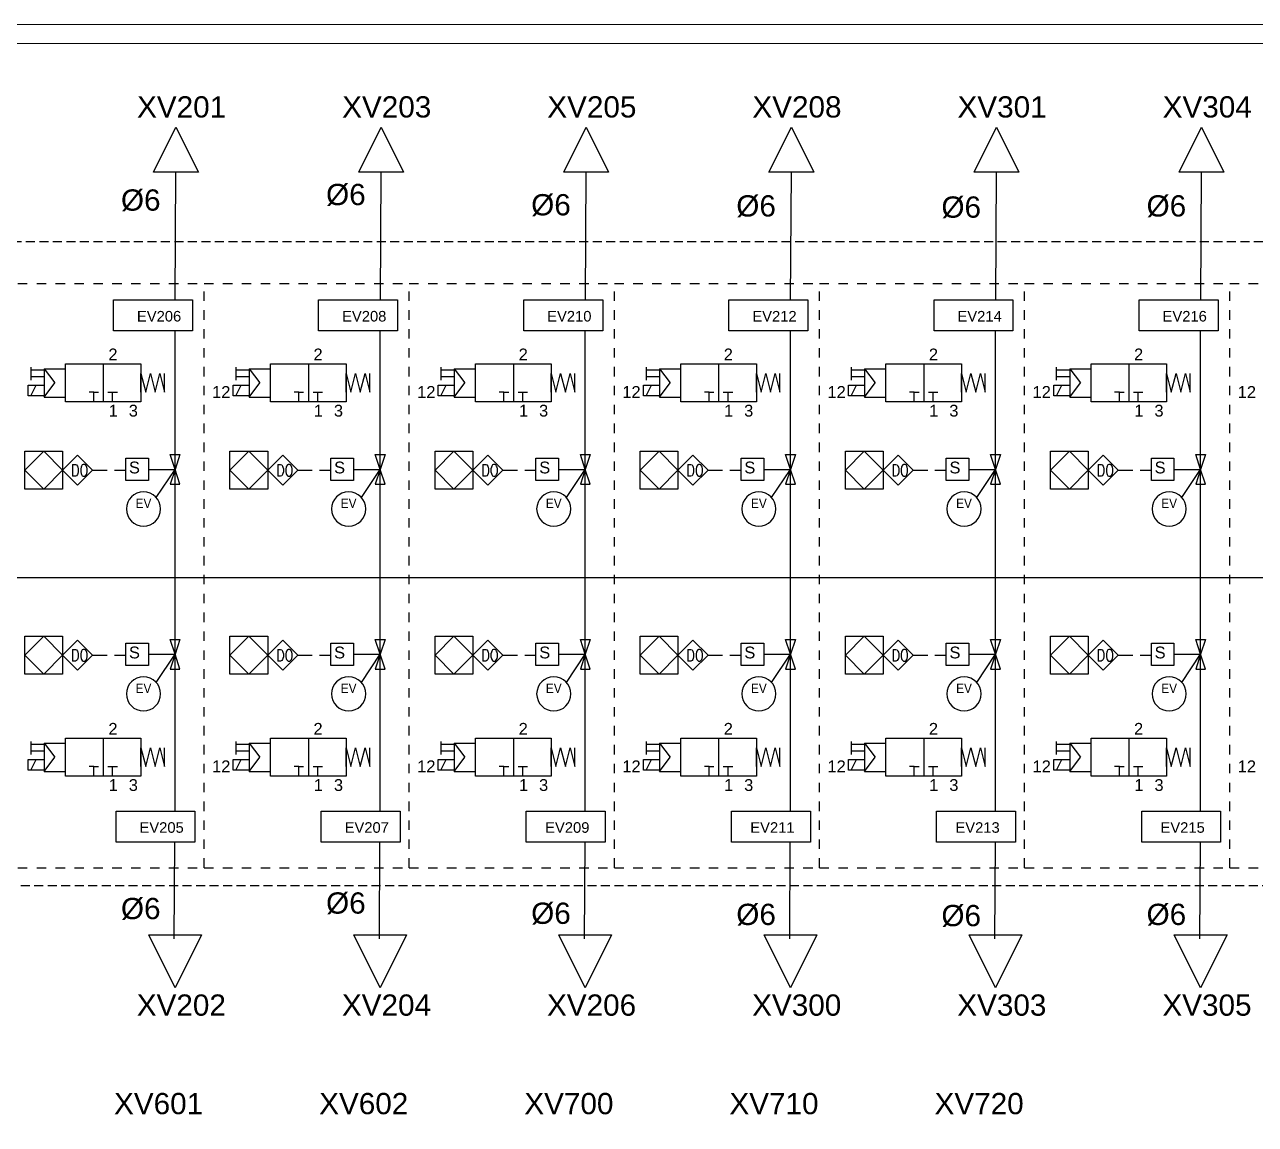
# Model space of a CAD drawing. Header units: millimetres. Extents: x 256 to 2599, y 626 to 1192.
# Drawn here: x 2016 to 2276.6, y 927.2 to 1160 of the extents above; entities that cross this region are included whole.
import ezdxf
from ezdxf.enums import TextEntityAlignment as Align

# ---------------------------------------------------------------- set-up
doc = ezdxf.new("R2010")
doc.units = ezdxf.units.MM
for name, pattern in [('AM_ISO08W050', [18, 12, -1.5, 3, -1.5]), ('DASHEDTHIN0', [4, 2, -2]), ('HIDDEN', [9.525, 6.35, -3.175])]:
    doc.linetypes.add(name, pattern=pattern)
doc.layers.add('-Aria', color=7, linetype='Continuous', lineweight=30)
for name, color, linetype in [('10', 1, 'AM_ISO08W050'), ('Aria compressa', 140, 'Continuous'), ('Tag', 7, 'Continuous')]:
    doc.layers.add(name, color=color, linetype=linetype)
doc.styles.add('ARIAL_090', font='arial.ttf', dxfattribs={"width": 0.9})
doc.styles.add('PNP_LTYPE', font='txt.shx')
doc.styles.add('SIMPLEX', font='SIMPLEX', dxfattribs={"width": 0.8})
doc.styles.get("Standard").update_dxf_attribs({"font": 'arial.ttf'})
doc.linetypes.add('ISO-GENERAL', pattern='A,5,["/",PNP_LTYPE,S=1.5,R=0,X=0,Y=-0.75],-0.0001', length=5.0001)

# ---------------------------------------------------------------- blocks, each defined once
blk = doc.blocks.new('h3083')
for p, q in [((0, 8), (8, 8)), ((0, 0), (0, 8)), ((8, 8), (8, 0)), ((8, 0), (0, 0))]:
    blk.add_line(p, q)
blk = doc.blocks.new('*U27')
at = {"color": 0, "linetype": 'ByBlock', "lineweight": -2}
for start, end in [(0, 180), (180, 0)]:
    blk.add_arc((0, 0), 5, start, end, dxfattribs=at)
at = {"color": 0, "linetype": 'ByBlock', "lineweight": -2, "width": 0.9}
for tag, p in [('#(TargetObject.Type)', (0, 1.65)), ('#(TargetObject.LoopNumber)', (0, -1.65))]:
    blk.add_attdef(tag, text='', height=2.5, dxfattribs=at).set_placement(p, align=Align.MIDDLE_CENTER)
blk = doc.blocks.new('h3090')
for p, q in [((5.656854, 5.656854), (0, 0)), ((11.313708, 0), (5.656854, 5.656854)), ((0, 0), (5.656854, -5.656854)), ((5.656854, -5.656854), (11.313708, 0))]:
    blk.add_line(p, q)
blk = doc.blocks.new('do')
at = {"layer": 'Tag', "xscale": 0.5625, "yscale": 0.5625, "zscale": 0.5625}
blk.add_blockref('h3090', (1762.23, 791.36), dxfattribs=at)
blk.add_attdef('TEXT', (1763.61, 790.42), '', height=1.93)
blk = doc.blocks.new('*U28')
at = {"color": 0, "linetype": 'ByBlock', "lineweight": -2}
for start, end in [(0, 180), (180, 0)]:
    blk.add_arc((0, 0), 5, start, end, dxfattribs=at)
at = {"color": 0, "linetype": 'ByBlock', "lineweight": -2, "width": 0.9}
for tag, p in [('#(TargetObject.Type)', (0, 1.65)), ('#(TargetObject.LoopNumber)', (0, -1.65))]:
    blk.add_attdef(tag, text='', height=2.5, dxfattribs=at).set_placement(p, align=Align.MIDDLE_CENTER)
blk = doc.blocks.new('h5010')
for p, q in [((-4, -2), (-4, 2)), ((0, 1), (-4, 1)), ((0, -1), (-4, -1))]:
    blk.add_line(p, q)
blk = doc.blocks.new('h5100')
for p, q in [((-6, -2), (-6, 2)), ((-6, 2), (0, 2)), ((-5, -2), (-3, 2)), ((0, -2), (-6, -2))]:
    blk.add_line(p, q)
blk = doc.blocks.new('h5081')
at = {"linetype": 'Continuous'}
blk.add_lwpolyline([(0, -2), (0, 2), (1, -2), (2, 2), (3, -2), (4, 2), (5, -2), (5, 2)], dxfattribs=at)
blk = doc.blocks.new('h7v32a')
for p, q in [((4, 2), (3, 2)), ((4, 0), (4, 2)), ((4, 2), (4, 2)), ((4, 2), (4, 2)), ((4, 2), (5, 2)), ((4, 2), (4, 2)), ((4, 2), (4, 2)), ((4, 0), (4, 2)), ((8, 2), (8, 2)), ((8, 0), (8, 2))]:
    blk.add_line(p, q)
at = {"linetype": 'Continuous'}
blk.add_line((7, 2), (9, 2), dxfattribs=at)
blk.add_lwpolyline([(-2, 0), (-2, 8), (14, 8), (14, 0)], close=True)
for points in [[(0, 8, 0, 1, 0), (0, 6, 0, 0, 0), (0, 0, 0, 0, 0)], [(12, 0, 0, 1, 0), (11.092019, 1.782013, 0, 0, 0), (8, 8, 0, 0, 0)]]:
    blk.add_lwpolyline(points, format="xyseb")
blk.add_lwpolyline([(6, 8), (6, 0)])

msp = doc.modelspace()

# ---------------------------------------------------------------- linework, layer by layer
at = {"layer": '-Aria'}
for points in [[(2046.81, 1068.95), (2048.9, 1068.95), (2047.85, 1065.81)], [(2090.24, 1068.95), (2092.33, 1068.95), (2091.29, 1065.81)], [(2133.68, 1068.95), (2135.77, 1068.95), (2134.73, 1065.81)], [(2177.12, 1068.95), (2179.21, 1068.95), (2178.16, 1065.81)], [(2220.55, 1068.95), (2222.64, 1068.95), (2221.6, 1065.81)], [(2263.99, 1068.95), (2266.08, 1068.95), (2265.03, 1065.81)], [(2046.81, 1062.67), (2048.9, 1062.67), (2047.85, 1065.81)], [(2090.24, 1062.67), (2092.33, 1062.67), (2091.29, 1065.81)], [(2133.68, 1062.67), (2135.77, 1062.67), (2134.73, 1065.81)], [(2177.12, 1062.67), (2179.21, 1062.67), (2178.16, 1065.81)], [(2220.55, 1062.67), (2222.64, 1062.67), (2221.6, 1065.81)], [(2263.99, 1062.67), (2266.08, 1062.67), (2265.03, 1065.81)], [(2046.81, 1029.79), (2048.9, 1029.79), (2047.85, 1026.66)], [(2090.24, 1029.79), (2092.33, 1029.79), (2091.29, 1026.66)], [(2133.68, 1029.79), (2135.77, 1029.79), (2134.73, 1026.66)], [(2177.12, 1029.79), (2179.21, 1029.79), (2178.16, 1026.66)], [(2220.55, 1029.79), (2222.64, 1029.79), (2221.6, 1026.66)], [(2263.99, 1029.79), (2266.08, 1029.79), (2265.03, 1026.66)], [(2046.81, 1023.52), (2048.9, 1023.52), (2047.85, 1026.66)], [(2090.24, 1023.52), (2092.33, 1023.52), (2091.29, 1026.66)], [(2133.68, 1023.52), (2135.77, 1023.52), (2134.73, 1026.66)], [(2177.12, 1023.52), (2179.21, 1023.52), (2178.16, 1026.66)], [(2220.55, 1023.52), (2222.64, 1023.52), (2221.6, 1026.66)], [(2263.99, 1023.52), (2266.08, 1023.52), (2265.03, 1026.66)]]:
    msp.add_lwpolyline(points, close=True, dxfattribs=at)
at = {"lineweight": 20}
for points in [[(1757.73, 625.96), (1757.73, 1159.96), (2598.73, 1159.96), (2598.73, 625.96)], [(1772.35, 629.96), (1772.35, 1155.96), (2594.73, 1155.96), (2594.73, 629.96)]]:
    msp.add_lwpolyline(points, close=True, dxfattribs=at)
for points in [[(2048.05, 1138.26), (2052.79, 1128.75), (2043.3, 1128.75)], [(2091.48, 1138.26), (2096.23, 1128.75), (2086.74, 1128.75)], [(2134.92, 1138.26), (2139.66, 1128.75), (2130.17, 1128.75)], [(2178.36, 1138.26), (2183.1, 1128.75), (2173.61, 1128.75)], [(2221.79, 1138.26), (2226.54, 1128.75), (2217.05, 1128.75)], [(2265.23, 1138.26), (2269.97, 1128.75), (2260.48, 1128.75)], [(2047.85, 956.05), (2042.27, 967.25), (2053.44, 967.25)], [(2091.29, 956.05), (2085.7, 967.25), (2096.88, 967.25)], [(2134.73, 956.05), (2129.14, 967.25), (2140.31, 967.25)], [(2178.16, 956.05), (2172.58, 967.25), (2183.75, 967.25)], [(2221.6, 956.05), (2216.01, 967.25), (2227.19, 967.25)], [(2265.03, 956.05), (2259.45, 967.25), (2270.62, 967.25)]]:
    msp.add_lwpolyline(points, close=True)
at = {"layer": '10', "color": 0, "linetype": 'HIDDEN', "ltscale": 0.3}
msp.add_lwpolyline([(1876.27, 977.63), (1876.27, 1114.05), (2585.72, 1114.05), (2585.72, 977.63)], close=True, dxfattribs=at)
at = {"layer": 'Aria compressa', "linetype": 'ISO-GENERAL'}
for p, q in [((2047.89, 1101.69), (2048.05, 1128.75)), ((2091.33, 1101.69), (2091.48, 1128.75)), ((2134.76, 1101.69), (2134.92, 1128.75)), ((2178.2, 1101.69), (2178.36, 1128.75)), ((2221.64, 1101.69), (2221.79, 1128.75)), ((2265.07, 1101.69), (2265.23, 1128.75)), ((2047.85, 1042.82), (2047.85, 1095.16)), ((2091.29, 1042.82), (2091.29, 1095.16)), ((2134.73, 1042.82), (2134.73, 1095.16)), ((2178.16, 1042.82), (2178.16, 1095.16)), ((2221.6, 1042.82), (2221.6, 1095.16)), ((2265.03, 1042.82), (2265.03, 1095.16)), ((2569.09, 1042.82), (1903.97, 1042.82)), ((2047.85, 993.47), (2047.85, 1042.82)), ((2091.29, 993.47), (2091.29, 1042.82)), ((2134.73, 993.47), (2134.73, 1042.82)), ((2178.16, 993.47), (2178.16, 1042.82)), ((2221.6, 993.47), (2221.6, 1042.82)), ((2265.03, 993.47), (2265.03, 1042.82)), ((2047.7, 966.41), (2047.82, 986.93)), ((2091.13, 966.41), (2091.25, 986.93)), ((2134.57, 966.41), (2134.69, 986.93)), ((2178.01, 966.41), (2178.12, 986.93)), ((2221.44, 966.41), (2221.56, 986.93)), ((2264.88, 966.41), (2265, 986.93))]:
    msp.add_line(p, q, dxfattribs=at)
at = {"layer": 'Tag', "linetype": 'DASHEDTHIN0'}
for p, q in [((2010.57, 1105.17), (2054, 1105.17)), ((2054, 981.49), (2054, 1105.17)), ((2054, 1105.17), (2097.44, 1105.17)), ((2097.44, 981.49), (2097.44, 1105.17)), ((2097.44, 1105.17), (2140.88, 1105.17)), ((2140.88, 1105.17), (2184.31, 1105.17)), ((2140.88, 981.49), (2140.88, 1105.17)), ((2184.31, 1105.17), (2227.75, 1105.17)), ((2184.31, 981.49), (2184.31, 1105.17)), ((2227.75, 981.49), (2227.75, 1105.17)), ((2227.75, 1105.17), (2271.18, 1105.17)), ((2271.18, 981.49), (2271.18, 1105.17)), ((2271.18, 1105.17), (2314.62, 1105.17)), ((2010.57, 981.49), (2054, 981.49)), ((2054, 981.49), (2097.44, 981.49)), ((2097.44, 981.49), (2140.88, 981.49)), ((2140.88, 981.49), (2184.31, 981.49)), ((2184.31, 981.49), (2227.75, 981.49)), ((2227.75, 981.49), (2271.18, 981.49)), ((2271.18, 981.49), (2314.62, 981.49))]:
    msp.add_line(p, q, dxfattribs=at)
at = {"layer": 'Tag'}
for p, q in [((2020.12, 1087.13), (2024.64, 1087.13)), ((2020.12, 1087.13), (2022.38, 1084.13)), ((2020.12, 1087.13), (2020.12, 1081.12)), ((2063.55, 1087.13), (2068.08, 1087.13)), ((2063.55, 1087.13), (2065.82, 1084.13)), ((2063.55, 1087.13), (2063.55, 1081.12)), ((2106.99, 1087.13), (2111.51, 1087.13)), ((2106.99, 1087.13), (2109.25, 1084.13)), ((2106.99, 1087.13), (2106.99, 1081.12)), ((2150.43, 1087.13), (2154.95, 1087.13)), ((2150.43, 1087.13), (2152.69, 1084.13)), ((2150.43, 1087.13), (2150.43, 1081.12)), ((2193.86, 1087.13), (2198.39, 1087.13)), ((2193.86, 1087.13), (2196.13, 1084.13)), ((2193.86, 1087.13), (2193.86, 1081.12)), ((2237.3, 1087.13), (2241.82, 1087.13)), ((2237.3, 1087.13), (2239.56, 1084.13)), ((2237.3, 1087.13), (2237.3, 1081.12)), ((2020.12, 1081.12), (2022.38, 1084.13)), ((2063.55, 1081.12), (2065.82, 1084.13)), ((2106.99, 1081.12), (2109.25, 1084.13)), ((2150.43, 1081.12), (2152.69, 1084.13)), ((2193.86, 1081.12), (2196.13, 1084.13)), ((2237.3, 1081.12), (2239.56, 1084.13)), ((2020.12, 1081.12), (2024.64, 1081.12)), ((2063.55, 1081.12), (2068.08, 1081.12)), ((2106.99, 1081.12), (2111.51, 1081.12)), ((2150.43, 1081.12), (2154.95, 1081.12)), ((2193.86, 1081.12), (2198.39, 1081.12)), ((2237.3, 1081.12), (2241.82, 1081.12)), ((2016.04, 1065.64), (2020.04, 1069.64)), ((2020.04, 1069.64), (2024.04, 1065.64)), ((2059.48, 1065.64), (2063.48, 1069.64)), ((2063.48, 1069.64), (2067.48, 1065.64)), ((2102.92, 1065.64), (2106.92, 1069.64)), ((2106.92, 1069.64), (2110.92, 1065.64)), ((2146.35, 1065.64), (2150.35, 1069.64)), ((2150.35, 1069.64), (2154.35, 1065.64)), ((2189.79, 1065.64), (2193.79, 1069.64)), ((2193.79, 1069.64), (2197.79, 1065.64)), ((2233.23, 1065.64), (2237.23, 1069.64)), ((2237.23, 1069.64), (2241.23, 1065.64)), ((2020.04, 1061.64), (2016.04, 1065.64)), ((2024.04, 1065.64), (2020.04, 1061.64)), ((2030.41, 1065.64), (2033.48, 1065.64)), ((2035.02, 1065.64), (2037.41, 1065.64)), ((2042.2, 1065.81), (2047.85, 1065.81)), ((2043.87, 1059.87), (2047.85, 1065.81)), ((2063.48, 1061.64), (2059.48, 1065.64)), ((2067.48, 1065.64), (2063.48, 1061.64)), ((2073.84, 1065.64), (2076.92, 1065.64)), ((2078.46, 1065.64), (2080.84, 1065.64)), ((2085.64, 1065.81), (2091.29, 1065.81)), ((2087.31, 1059.87), (2091.29, 1065.81)), ((2106.92, 1061.64), (2102.92, 1065.64)), ((2110.92, 1065.64), (2106.92, 1061.64)), ((2117.28, 1065.64), (2120.36, 1065.64)), ((2121.89, 1065.64), (2124.28, 1065.64)), ((2129.07, 1065.81), (2134.73, 1065.81)), ((2130.74, 1059.87), (2134.73, 1065.81)), ((2150.35, 1061.64), (2146.35, 1065.64)), ((2154.35, 1065.64), (2150.35, 1061.64)), ((2160.72, 1065.64), (2163.79, 1065.64)), ((2165.33, 1065.64), (2167.72, 1065.64)), ((2172.51, 1065.81), (2178.16, 1065.81)), ((2174.18, 1059.87), (2178.16, 1065.81)), ((2193.79, 1061.64), (2189.79, 1065.64)), ((2197.79, 1065.64), (2193.79, 1061.64)), ((2204.15, 1065.64), (2207.23, 1065.64)), ((2208.77, 1065.64), (2211.15, 1065.64)), ((2215.95, 1065.81), (2221.6, 1065.81)), ((2217.61, 1059.87), (2221.6, 1065.81)), ((2237.23, 1061.64), (2233.23, 1065.64)), ((2241.23, 1065.64), (2237.23, 1061.64)), ((2247.59, 1065.64), (2250.67, 1065.64)), ((2252.2, 1065.64), (2254.59, 1065.64)), ((2259.38, 1065.81), (2265.03, 1065.81)), ((2261.05, 1059.87), (2265.03, 1065.81)), ((2016.04, 1026.48), (2020.04, 1030.48)), ((2020.04, 1030.48), (2024.04, 1026.48)), ((2059.48, 1026.48), (2063.48, 1030.48)), ((2063.48, 1030.48), (2067.48, 1026.48)), ((2102.92, 1026.48), (2106.92, 1030.48)), ((2106.92, 1030.48), (2110.92, 1026.48)), ((2146.35, 1026.48), (2150.35, 1030.48)), ((2150.35, 1030.48), (2154.35, 1026.48)), ((2189.79, 1026.48), (2193.79, 1030.48)), ((2193.79, 1030.48), (2197.79, 1026.48)), ((2233.23, 1026.48), (2237.23, 1030.48)), ((2237.23, 1030.48), (2241.23, 1026.48)), ((2020.04, 1022.48), (2016.04, 1026.48)), ((2024.04, 1026.48), (2020.04, 1022.48)), ((2030.41, 1026.48), (2033.48, 1026.48)), ((2035.02, 1026.48), (2037.41, 1026.48)), ((2042.2, 1026.66), (2047.85, 1026.66)), ((2043.87, 1020.71), (2047.85, 1026.66)), ((2063.48, 1022.48), (2059.48, 1026.48)), ((2067.48, 1026.48), (2063.48, 1022.48)), ((2073.84, 1026.48), (2076.92, 1026.48)), ((2078.46, 1026.48), (2080.84, 1026.48)), ((2085.64, 1026.66), (2091.29, 1026.66)), ((2087.31, 1020.71), (2091.29, 1026.66)), ((2106.92, 1022.48), (2102.92, 1026.48)), ((2110.92, 1026.48), (2106.92, 1022.48)), ((2117.28, 1026.48), (2120.36, 1026.48)), ((2121.89, 1026.48), (2124.28, 1026.48)), ((2129.07, 1026.66), (2134.73, 1026.66)), ((2130.74, 1020.71), (2134.73, 1026.66)), ((2150.35, 1022.48), (2146.35, 1026.48)), ((2154.35, 1026.48), (2150.35, 1022.48)), ((2160.72, 1026.48), (2163.79, 1026.48)), ((2165.33, 1026.48), (2167.72, 1026.48)), ((2172.51, 1026.66), (2178.16, 1026.66)), ((2174.18, 1020.71), (2178.16, 1026.66)), ((2193.79, 1022.48), (2189.79, 1026.48)), ((2197.79, 1026.48), (2193.79, 1022.48)), ((2204.15, 1026.48), (2207.23, 1026.48)), ((2208.77, 1026.48), (2211.15, 1026.48)), ((2215.95, 1026.66), (2221.6, 1026.66)), ((2217.61, 1020.71), (2221.6, 1026.66)), ((2237.23, 1022.48), (2233.23, 1026.48)), ((2241.23, 1026.48), (2237.23, 1022.48)), ((2247.59, 1026.48), (2250.67, 1026.48)), ((2252.2, 1026.48), (2254.59, 1026.48)), ((2259.38, 1026.66), (2265.03, 1026.66)), ((2261.05, 1020.71), (2265.03, 1026.66)), ((2020.12, 1007.88), (2024.64, 1007.88)), ((2020.12, 1007.88), (2022.38, 1004.88)), ((2020.12, 1007.88), (2020.12, 1001.87)), ((2063.55, 1007.88), (2068.08, 1007.88)), ((2063.55, 1007.88), (2065.82, 1004.88)), ((2063.55, 1007.88), (2063.55, 1001.87)), ((2106.99, 1007.88), (2111.51, 1007.88)), ((2106.99, 1007.88), (2109.25, 1004.88)), ((2106.99, 1007.88), (2106.99, 1001.87)), ((2150.43, 1007.88), (2154.95, 1007.88)), ((2150.43, 1007.88), (2152.69, 1004.88)), ((2150.43, 1007.88), (2150.43, 1001.87)), ((2193.86, 1007.88), (2198.39, 1007.88)), ((2193.86, 1007.88), (2196.13, 1004.88)), ((2193.86, 1007.88), (2193.86, 1001.87)), ((2237.3, 1007.88), (2241.82, 1007.88)), ((2237.3, 1007.88), (2239.56, 1004.88)), ((2237.3, 1007.88), (2237.3, 1001.87)), ((2020.12, 1001.87), (2022.38, 1004.88)), ((2063.55, 1001.87), (2065.82, 1004.88)), ((2106.99, 1001.87), (2109.25, 1004.88)), ((2150.43, 1001.87), (2152.69, 1004.88)), ((2193.86, 1001.87), (2196.13, 1004.88)), ((2237.3, 1001.87), (2239.56, 1004.88)), ((2020.12, 1001.87), (2024.64, 1001.87)), ((2063.55, 1001.87), (2068.08, 1001.87)), ((2106.99, 1001.87), (2111.51, 1001.87)), ((2150.43, 1001.87), (2154.95, 1001.87)), ((2193.86, 1001.87), (2198.39, 1001.87)), ((2237.3, 1001.87), (2241.82, 1001.87))]:
    msp.add_line(p, q, dxfattribs=at)
for points in [[(2034.82, 1101.69), (2051.53, 1101.69), (2051.53, 1095.16), (2034.82, 1095.16)], [(2078.26, 1101.69), (2094.97, 1101.69), (2094.97, 1095.16), (2078.26, 1095.16)], [(2121.69, 1101.69), (2138.41, 1101.69), (2138.41, 1095.16), (2121.69, 1095.16)], [(2165.13, 1101.69), (2181.84, 1101.69), (2181.84, 1095.16), (2165.13, 1095.16)], [(2208.57, 1101.69), (2225.28, 1101.69), (2225.28, 1095.16), (2208.57, 1095.16)], [(2252, 1101.69), (2268.71, 1101.69), (2268.71, 1095.16), (2252, 1095.16)], [(2037.41, 1068.19), (2042.2, 1068.19), (2042.2, 1063.43), (2037.41, 1063.43)], [(2080.84, 1068.19), (2085.64, 1068.19), (2085.64, 1063.43), (2080.84, 1063.43)], [(2124.28, 1068.19), (2129.07, 1068.19), (2129.07, 1063.43), (2124.28, 1063.43)], [(2167.72, 1068.19), (2172.51, 1068.19), (2172.51, 1063.43), (2167.72, 1063.43)], [(2211.15, 1068.19), (2215.95, 1068.19), (2215.95, 1063.43), (2211.15, 1063.43)], [(2254.59, 1068.19), (2259.38, 1068.19), (2259.38, 1063.43), (2254.59, 1063.43)], [(2037.41, 1029.04), (2042.2, 1029.04), (2042.2, 1024.28), (2037.41, 1024.28)], [(2080.84, 1029.04), (2085.64, 1029.04), (2085.64, 1024.28), (2080.84, 1024.28)], [(2124.28, 1029.04), (2129.07, 1029.04), (2129.07, 1024.28), (2124.28, 1024.28)], [(2167.72, 1029.04), (2172.51, 1029.04), (2172.51, 1024.28), (2167.72, 1024.28)], [(2211.15, 1029.04), (2215.95, 1029.04), (2215.95, 1024.28), (2211.15, 1024.28)], [(2254.59, 1029.04), (2259.38, 1029.04), (2259.38, 1024.28), (2254.59, 1024.28)], [(2035.36, 993.47), (2052.07, 993.47), (2052.07, 986.93), (2035.36, 986.93)], [(2078.8, 993.47), (2095.51, 993.47), (2095.51, 986.93), (2078.8, 986.93)], [(2122.23, 993.47), (2138.95, 993.47), (2138.95, 986.93), (2122.23, 986.93)], [(2165.67, 993.47), (2182.38, 993.47), (2182.38, 986.93), (2165.67, 986.93)], [(2209.11, 993.47), (2225.82, 993.47), (2225.82, 986.93), (2209.11, 986.93)], [(2252.54, 993.47), (2269.26, 993.47), (2269.26, 986.93), (2252.54, 986.93)]]:
    msp.add_lwpolyline(points, close=True, dxfattribs=at)

# ---------------------------------------------------------------- block references
for name, p, xscale, yscale, zscale in [('h5010', (2020.12, 1086.1), 0.6910935187972441, 0.6910935187972441, 0.6910935187972441), ('h5010', (2063.55, 1086.1), 0.6910935187972441, 0.6910935187972441, 0.6910935187972441), ('h5010', (2106.99, 1086.1), 0.6910935187972441, 0.6910935187972441, 0.6910935187972441), ('h5010', (2150.43, 1086.1), 0.6910935187972441, 0.6910935187972441, 0.6910935187972441), ('h5010', (2193.86, 1086.1), 0.6910935187972441, 0.6910935187972441, 0.6910935187972441), ('h5010', (2237.3, 1086.1), 0.6910935187972441, 0.6910935187972441, 0.6910935187972441), ('h5100', (2020.12, 1082.53), 0.5644755883135238, 0.5644755883135238, 0.5644755883135238), ('h5100', (2063.55, 1082.53), 0.5644755883135238, 0.5644755883135238, 0.5644755883135238), ('h5100', (2106.99, 1082.53), 0.5644755883135238, 0.5644755883135238, 0.5644755883135238), ('h5100', (2150.43, 1082.53), 0.5644755883135238, 0.5644755883135238, 0.5644755883135238), ('h5100', (2193.86, 1082.53), 0.5644755883135238, 0.5644755883135238, 0.5644755883135238), ('h5100', (2237.3, 1082.53), 0.5644755883135238, 0.5644755883135238, 0.5644755883135238), ('h5010', (2020.12, 1006.85), 0.6910935187972441, 0.6910935187972441, 0.6910935187972441), ('h5010', (2063.55, 1006.85), 0.6910935187972441, 0.6910935187972441, 0.6910935187972441), ('h5010', (2106.99, 1006.85), 0.6910935187972441, 0.6910935187972441, 0.6910935187972441), ('h5010', (2150.43, 1006.85), 0.6910935187972441, 0.6910935187972441, 0.6910935187972441), ('h5010', (2193.86, 1006.85), 0.6910935187972441, 0.6910935187972441, 0.6910935187972441), ('h5010', (2237.3, 1006.85), 0.6910935187972441, 0.6910935187972441, 0.6910935187972441), ('h5100', (2020.12, 1003.28), 0.5644755883135238, 0.5644755883135238, 0.5644755883135238), ('h5100', (2063.55, 1003.28), 0.5644755883135238, 0.5644755883135238, 0.5644755883135238), ('h5100', (2106.99, 1003.28), 0.5644755883135238, 0.5644755883135238, 0.5644755883135238), ('h5100', (2150.43, 1003.28), 0.5644755883135238, 0.5644755883135238, 0.5644755883135238), ('h5100', (2193.86, 1003.28), 0.5644755883135238, 0.5644755883135238, 0.5644755883135238), ('h5100', (2237.3, 1003.28), 0.5644755883135238, 0.5644755883135238, 0.5644755883135238)]:
    msp.add_blockref(name, p, dxfattribs=dict(at, xscale=xscale, yscale=yscale, zscale=zscale))
for name, p in [('h7v32a', (2026.64, 1080.13)), ('h7v32a', (2070.08, 1080.13)), ('h7v32a', (2113.51, 1080.13)), ('h7v32a', (2156.95, 1080.13)), ('h7v32a', (2200.39, 1080.13)), ('h7v32a', (2243.82, 1080.13)), ('h5081', (2040.64, 1084.13)), ('h5081', (2084.08, 1084.13)), ('h5081', (2127.51, 1084.13)), ('h5081', (2170.95, 1084.13)), ('h5081', (2214.39, 1084.13)), ('h5081', (2257.82, 1084.13)), ('h3083', (2016.04, 1061.64)), ('do', (261.81, 274.28)), ('h3083', (2059.48, 1061.64)), ('do', (305.25, 274.28)), ('h3083', (2102.92, 1061.64)), ('do', (348.69, 274.28)), ('h3083', (2146.35, 1061.64)), ('do', (392.12, 274.28)), ('h3083', (2189.79, 1061.64)), ('do', (435.56, 274.28)), ('h3083', (2233.23, 1061.64)), ('do', (479, 274.28)), ('h3083', (2016.04, 1022.48)), ('do', (261.81, 235.12)), ('h3083', (2059.48, 1022.48)), ('do', (305.25, 235.12)), ('h3083', (2102.92, 1022.48)), ('do', (348.69, 235.12)), ('h3083', (2146.35, 1022.48)), ('do', (392.12, 235.12)), ('h3083', (2189.79, 1022.48)), ('do', (435.56, 235.12)), ('h3083', (2233.23, 1022.48)), ('do', (479, 235.12)), ('h7v32a', (2026.64, 1000.88)), ('h7v32a', (2070.08, 1000.88)), ('h7v32a', (2113.51, 1000.88)), ('h7v32a', (2156.95, 1000.88)), ('h7v32a', (2200.39, 1000.88)), ('h7v32a', (2243.82, 1000.88)), ('h5081', (2040.64, 1004.88)), ('h5081', (2084.08, 1004.88)), ('h5081', (2127.51, 1004.88)), ('h5081', (2170.95, 1004.88)), ('h5081', (2214.39, 1004.88)), ('h5081', (2257.82, 1004.88))]:
    msp.add_blockref(name, p, dxfattribs=at)
ref = msp.add_blockref('*U28', (2041.17, 1057.44), dxfattribs=dict(at, xscale=0.7246990090098623, yscale=0.7246990090098623, zscale=0.7246990090098623))
ref.add_attrib('#(TargetObject.Type)', 'EV', dxfattribs={"layer": '0', "color": 0, "linetype": 'ByBlock', "lineweight": -2, "ltscale": 2, "height": 2, "style": 'ARIAL_090', "width": 0.9}).set_placement((2041.17, 1058.64), align=Align.MIDDLE)
ref = msp.add_blockref('*U28', (2084.61, 1057.44), dxfattribs=dict(at, xscale=0.7246990090098623, yscale=0.7246990090098623, zscale=0.7246990090098623))
ref.add_attrib('#(TargetObject.Type)', 'EV', dxfattribs={"layer": '0', "color": 0, "linetype": 'ByBlock', "lineweight": -2, "ltscale": 2, "height": 2, "style": 'ARIAL_090', "width": 0.9}).set_placement((2084.61, 1058.64), align=Align.MIDDLE)
ref = msp.add_blockref('*U28', (2128.05, 1057.44), dxfattribs=dict(at, xscale=0.7246990090098623, yscale=0.7246990090098623, zscale=0.7246990090098623))
ref.add_attrib('#(TargetObject.Type)', 'EV', dxfattribs={"layer": '0', "color": 0, "linetype": 'ByBlock', "lineweight": -2, "ltscale": 2, "height": 2, "style": 'ARIAL_090', "width": 0.9}).set_placement((2128.05, 1058.64), align=Align.MIDDLE)
ref = msp.add_blockref('*U28', (2171.48, 1057.44), dxfattribs=dict(at, xscale=0.7246990090098623, yscale=0.7246990090098623, zscale=0.7246990090098623))
ref.add_attrib('#(TargetObject.Type)', 'EV', dxfattribs={"layer": '0', "color": 0, "linetype": 'ByBlock', "lineweight": -2, "ltscale": 2, "height": 2, "style": 'ARIAL_090', "width": 0.9}).set_placement((2171.48, 1058.64), align=Align.MIDDLE)
ref = msp.add_blockref('*U28', (2214.92, 1057.44), dxfattribs=dict(at, xscale=0.7246990090098623, yscale=0.7246990090098623, zscale=0.7246990090098623))
ref.add_attrib('#(TargetObject.Type)', 'EV', dxfattribs={"layer": '0', "color": 0, "linetype": 'ByBlock', "lineweight": -2, "ltscale": 2, "height": 2, "style": 'ARIAL_090', "width": 0.9}).set_placement((2214.92, 1058.64), align=Align.MIDDLE)
ref = msp.add_blockref('*U28', (2258.36, 1057.44), dxfattribs=dict(at, xscale=0.7246990090098623, yscale=0.7246990090098623, zscale=0.7246990090098623))
ref.add_attrib('#(TargetObject.Type)', 'EV', dxfattribs={"layer": '0', "color": 0, "linetype": 'ByBlock', "lineweight": -2, "ltscale": 2, "height": 2, "style": 'ARIAL_090', "width": 0.9}).set_placement((2258.36, 1058.64), align=Align.MIDDLE)
ref = msp.add_blockref('*U27', (2041.17, 1018.29), dxfattribs=dict(at, xscale=0.7246990090098623, yscale=0.7246990090098623, zscale=0.7246990090098623))
ref.add_attrib('#(TargetObject.Type)', 'EV', dxfattribs={"layer": '0', "color": 0, "linetype": 'ByBlock', "lineweight": -2, "ltscale": 2, "height": 2, "style": 'ARIAL_090', "width": 0.9}).set_placement((2041.17, 1019.48), align=Align.MIDDLE)
ref = msp.add_blockref('*U27', (2084.61, 1018.29), dxfattribs=dict(at, xscale=0.7246990090098623, yscale=0.7246990090098623, zscale=0.7246990090098623))
ref.add_attrib('#(TargetObject.Type)', 'EV', dxfattribs={"layer": '0', "color": 0, "linetype": 'ByBlock', "lineweight": -2, "ltscale": 2, "height": 2, "style": 'ARIAL_090', "width": 0.9}).set_placement((2084.61, 1019.48), align=Align.MIDDLE)
ref = msp.add_blockref('*U27', (2128.05, 1018.29), dxfattribs=dict(at, xscale=0.7246990090098623, yscale=0.7246990090098623, zscale=0.7246990090098623))
ref.add_attrib('#(TargetObject.Type)', 'EV', dxfattribs={"layer": '0', "color": 0, "linetype": 'ByBlock', "lineweight": -2, "ltscale": 2, "height": 2, "style": 'ARIAL_090', "width": 0.9}).set_placement((2128.05, 1019.48), align=Align.MIDDLE)
ref = msp.add_blockref('*U27', (2171.48, 1018.29), dxfattribs=dict(at, xscale=0.7246990090098623, yscale=0.7246990090098623, zscale=0.7246990090098623))
ref.add_attrib('#(TargetObject.Type)', 'EV', dxfattribs={"layer": '0', "color": 0, "linetype": 'ByBlock', "lineweight": -2, "ltscale": 2, "height": 2, "style": 'ARIAL_090', "width": 0.9}).set_placement((2171.48, 1019.48), align=Align.MIDDLE)
ref = msp.add_blockref('*U27', (2214.92, 1018.29), dxfattribs=dict(at, xscale=0.7246990090098623, yscale=0.7246990090098623, zscale=0.7246990090098623))
ref.add_attrib('#(TargetObject.Type)', 'EV', dxfattribs={"layer": '0', "color": 0, "linetype": 'ByBlock', "lineweight": -2, "ltscale": 2, "height": 2, "style": 'ARIAL_090', "width": 0.9}).set_placement((2214.92, 1019.48), align=Align.MIDDLE)
ref = msp.add_blockref('*U27', (2258.36, 1018.29), dxfattribs=dict(at, xscale=0.7246990090098623, yscale=0.7246990090098623, zscale=0.7246990090098623))
ref.add_attrib('#(TargetObject.Type)', 'EV', dxfattribs={"layer": '0', "color": 0, "linetype": 'ByBlock', "lineweight": -2, "ltscale": 2, "height": 2, "style": 'ARIAL_090', "width": 0.9}).set_placement((2258.36, 1019.48), align=Align.MIDDLE)

# ---------------------------------------------------------------- texts
at = {"layer": 'Aria compressa', "char_height": 4.5, "attachment_point": 1}
for insert in [(2079.84, 1126.25), (2036.4, 1125.08), (2123.27, 1124.08), (2166.7, 1123.84), (2210.14, 1123.59), (2253.58, 1123.84), (2036.4, 975.1), (2079.84, 976.27), (2123.27, 974.1), (2166.7, 973.86), (2210.14, 973.61), (2253.58, 973.86)]:
    msp.add_mtext_dynamic_manual_height_columns('%%C6', width=7.3681, gutter_width=18.1, heights=[0], dxfattribs=dict(at, insert=insert))
at = {"layer": 'Tag', "attachment_point": 1}
for s, insert, char_height, width in [('\\pxqc;XV201', (2037.87, 1144.8), 4.5, 22.7523), ('\\pxqc;XV203', (2081.3, 1144.8), 4.5, 22.7523), ('\\pxqc;XV205', (2124.74, 1144.8), 4.5, 22.7523), ('\\pxqc;XV208', (2168.17, 1144.8), 4.5, 22.7523), ('\\pxqc;XV301', (2211.61, 1144.8), 4.5, 22.7523), ('\\pxqc;XV304', (2255.05, 1144.8), 4.5, 22.7523), ('\\pxqc;EV206', (2040.1, 1099.35), 2.2356, 8.7509), ('\\pxqc;EV208', (2083.54, 1099.35), 2.2356, 8.7509), ('\\pxqc;EV210', (2126.97, 1099.35), 2.2356, 8.7509), ('\\pxqc;EV212', (2170.41, 1099.35), 2.2356, 8.7509), ('\\pxqc;EV214', (2213.85, 1099.35), 2.2356, 8.7509), ('\\pxqc;EV216', (2257.28, 1099.35), 2.2356, 8.7509), ('\\pxqc;EV205', (2040.64, 991.12), 2.2356, 8.7509), ('\\pxqc;EV207', (2084.08, 991.12), 2.2356, 8.7509), ('\\pxqc;EV209', (2127.51, 991.12), 2.2356, 6.804), ('\\pxqc;EV211', (2170.95, 991.12), 2.2356, 6.804), ('\\pxqc;EV213', (2214.39, 991.12), 2.2356, 6.804), ('\\pxqc;EV215', (2257.82, 991.12), 2.2356, 6.804), ('\\pxqc;XV202', (2037.81, 954.66), 4.5, 22.7523), ('\\pxqc;XV204', (2081.25, 954.66), 4.5, 22.7523), ('\\pxqc;XV206', (2124.68, 954.66), 4.5, 22.7523), ('\\pxqc;XV300', (2168.12, 954.66), 4.5, 22.7523), ('\\pxqc;XV303', (2211.55, 954.66), 4.5, 22.7523), ('\\pxqc;XV305', (2254.99, 954.66), 4.5, 22.7523), ('\\pxqc;XV601', (2021.62, 933.81), 4.5, 45.5047), ('\\pxqc;XV602', (2065.06, 933.81), 4.5, 45.5047), ('\\pxqc;XV700', (2108.5, 933.81), 4.5, 45.5047), ('\\pxqc;XV710', (2151.93, 933.81), 4.5, 45.5047), ('\\pxqc;XV720', (2195.37, 933.81), 4.5, 45.5047)]:
    msp.add_mtext(s, dxfattribs=dict(at, insert=insert, char_height=char_height, width=width))
at = {"layer": 'Tag', "char_height": 2.5, "attachment_point": 1}
for s, width, insert in [('2', 2.8337, (2033.74, 1091.39)), ('2', 2.8337, (2077.17, 1091.39)), ('2', 2.8337, (2120.61, 1091.39)), ('2', 2.8337, (2164.04, 1091.39)), ('2', 2.8337, (2207.48, 1091.39)), ('2', 2.8337, (2250.92, 1091.39)), ('12', 3.0385, (2055.69, 1083.45)), ('12', 3.0385, (2099.12, 1083.45)), ('12', 3.0385, (2142.56, 1083.45)), ('12', 3.0385, (2186, 1083.45)), ('12', 3.0385, (2229.43, 1083.45)), ('12', 3.0385, (2272.87, 1083.45)), ('1', 3.0385, (2033.8, 1079.49)), ('3', 3.0385, (2038.05, 1079.49)), ('1', 3.0385, (2077.23, 1079.49)), ('3', 3.0385, (2081.49, 1079.49)), ('1', 3.0385, (2120.67, 1079.49)), ('3', 3.0385, (2124.93, 1079.49)), ('1', 3.0385, (2164.11, 1079.49)), ('3', 3.0385, (2168.36, 1079.49)), ('1', 3.0385, (2207.54, 1079.49)), ('3', 3.0385, (2211.8, 1079.49)), ('1', 3.0385, (2250.98, 1079.49)), ('3', 3.0385, (2255.24, 1079.49)), ('S', 3.584, (2038.09, 1067.46)), ('S', 3.584, (2081.53, 1067.46)), ('S', 3.584, (2124.97, 1067.46)), ('S', 3.584, (2168.4, 1067.46)), ('S', 3.584, (2211.84, 1067.46)), ('S', 3.584, (2255.28, 1067.46)), ('S', 3.584, (2038.09, 1028.3)), ('S', 3.584, (2081.53, 1028.3)), ('S', 3.584, (2124.97, 1028.3)), ('S', 3.584, (2168.4, 1028.3)), ('S', 3.584, (2211.84, 1028.3)), ('S', 3.584, (2255.28, 1028.3)), ('2', 2.8337, (2033.74, 1012.14)), ('2', 2.8337, (2077.17, 1012.14)), ('2', 2.8337, (2120.61, 1012.14)), ('2', 2.8337, (2164.04, 1012.14)), ('2', 2.8337, (2207.48, 1012.14)), ('2', 2.8337, (2250.92, 1012.14)), ('12', 3.0385, (2055.69, 1004.2)), ('12', 3.0385, (2099.12, 1004.2)), ('12', 3.0385, (2142.56, 1004.2)), ('12', 3.0385, (2186, 1004.2)), ('12', 3.0385, (2229.43, 1004.2)), ('12', 3.0385, (2272.87, 1004.2)), ('1', 3.0385, (2033.8, 1000.24)), ('3', 3.0385, (2038.05, 1000.24)), ('1', 3.0385, (2077.23, 1000.24)), ('3', 3.0385, (2081.49, 1000.24)), ('1', 3.0385, (2120.67, 1000.24)), ('3', 3.0385, (2124.93, 1000.24)), ('1', 3.0385, (2164.11, 1000.24)), ('3', 3.0385, (2168.36, 1000.24)), ('1', 3.0385, (2207.54, 1000.24)), ('3', 3.0385, (2211.8, 1000.24)), ('1', 3.0385, (2250.98, 1000.24)), ('3', 3.0385, (2255.24, 1000.24))]:
    msp.add_mtext_dynamic_manual_height_columns(s, width=width, gutter_width=12.5, heights=[0], dxfattribs=dict(at, insert=insert))
at = {"layer": 'Tag', "char_height": 2.5, "attachment_point": 1, "style": 'SIMPLEX'}
for insert in [(2025.82, 1066.86), (2069.25, 1066.86), (2112.69, 1066.86), (2156.13, 1066.86), (2199.56, 1066.86), (2243, 1066.86), (2025.82, 1027.7), (2069.25, 1027.7), (2112.69, 1027.7), (2156.13, 1027.7), (2199.56, 1027.7), (2243, 1027.7)]:
    msp.add_mtext_dynamic_manual_height_columns('DO', width=3.182, gutter_width=12.5, heights=[0], dxfattribs=dict(at, insert=insert))

doc.saveas('drawing.dxf')
